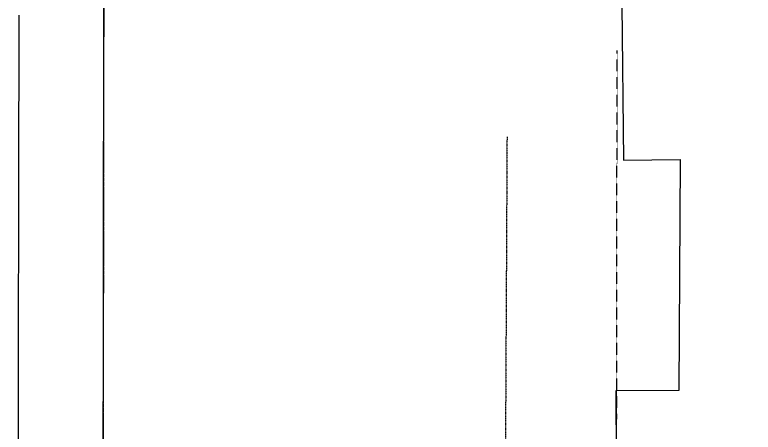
# Model space of a CAD drawing. Header units: millimetres. Extents: x -1798295 to -1733564, y -52013 to 52701.
# Drawn here: x -1795543 to -1773971, y 25187 to 37380 of the extents above; entities that cross this region are included whole.
import ezdxf

# ---------------------------------------------------------------- set-up
doc = ezdxf.new("R2010")
doc.units = ezdxf.units.MM
doc.linetypes.add('HIDDEN2', pattern=[0.1875, 0.125, -0.0625])
doc.linetypes.add('STRICHLINIE', pattern=[0.75, 0.5, -0.25])
for name, color, linetype in [('01-BFL-G00-L03-M0', 10, 'Continuous'), ('02-HID-G00-L03-M0', 8, 'HIDDEN2'), ('02-TWB-G00-L03-M0', 5, 'Continuous'), ('09-SYM-G00-L03-GEHSTEIG', 8, 'Continuous')]:
    doc.layers.add(name, color=color, linetype=linetype)

msp = doc.modelspace()

# ---------------------------------------------------------------- linework, layer by layer
at = {"layer": '01-BFL-G00-L03-M0', "color": 251, "linetype": 'HIDDEN2', "ltscale": 3, "true_color": 0x636466}
msp.add_lwpolyline([(-1792925.2966, 52700.848), (-1792964.7288, 22419.1604), (-1792964.8981, 22289.1605), (-1793057.1879, 4208.2255), (-1793146.6675, -28487.2083)], dxfattribs=at)
at = {"layer": '01-BFL-G00-L03-M0', "color": 251, "linetype": 'STRICHLINIE', "true_color": 0x636466}
msp.add_lwpolyline([(-1750654.6639, 36077.675), (-1750751.89, 22661.4468), (-1750772.0945, 20467.5163), (-1777974.9703, 20399.9512), (-1777964.7416, 22399.6277), (-1777946.5962, 36334.2496)], dxfattribs=at)
at = {"layer": '02-HID-G00-L03-M0', "color": 251, "true_color": 0x636466}
msp.add_lwpolyline([(-1781163.6261, 33814.6613), (-1781250.3881, 16816.6999)], dxfattribs=at)
at = {"layer": '02-TWB-G00-L03-M0', "color": 251, "true_color": 0x636466}
msp.add_lwpolyline([(-1777860.727, 42969.4739), (-1777839.5426, 40580.7396), (-1776172.0558, 40600.4256), (-1776147.7072, 37689.6857), (-1777805.6334, 37672.9311), (-1777763.7641, 33135.8785), (-1776105.8379, 33152.633), (-1776140.2668, 26407.5024), (-1777982.9626, 26397.4886), (-1777969.782, 22404.0005), (-1792964.8981, 22289.1605), (-1792925.2966, 52700.848)], dxfattribs=at)
at = {"layer": '09-SYM-G00-L03-GEHSTEIG', "color": 251, "true_color": 0x636466}
msp.add_lwpolyline([(-1795542.9153, -30424.7512), (-1795491.2017, -14524.6111), (-1795460.7028, 4251.05), (-1795444.2022, 22276.814), (-1795416.0019, 37370.8875)], dxfattribs=at)

doc.saveas('drawing.dxf')
